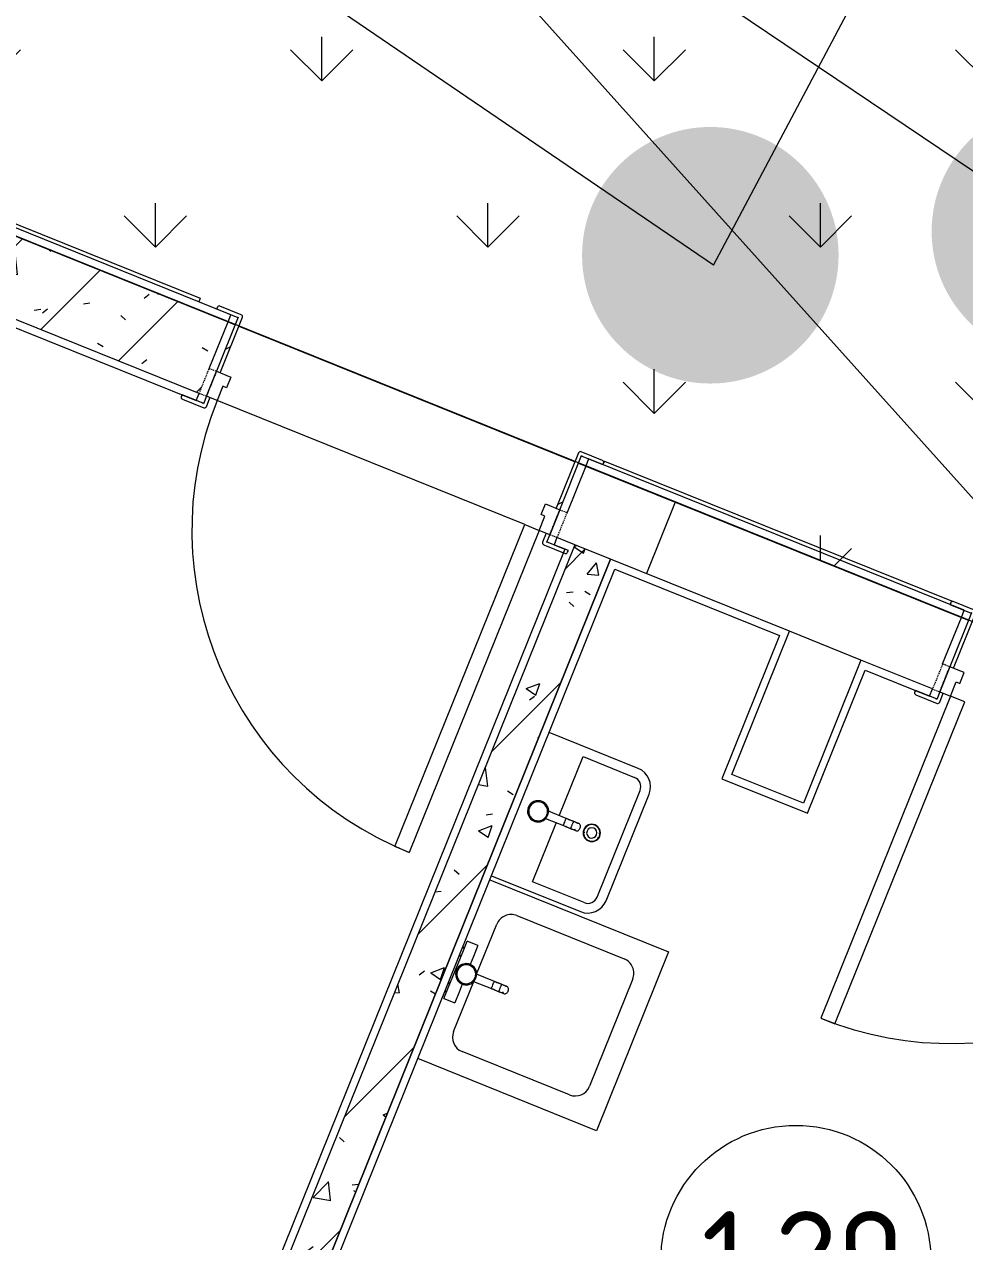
# Model space of a CAD drawing. Header units: millimetres. Extents: x -584918 to 2941280, y 3000189 to 4229862.
# Drawn here: x 209483 to 211921, y 3665763 to 3668918 of the extents above; entities that cross this region are included whole.
import ezdxf

# ---------------------------------------------------------------- set-up
doc = ezdxf.new("R2010")
doc.units = ezdxf.units.MM
doc.linetypes.add('ASVP_Невидимые', pattern=[5, 3, -2])
for name, color, linetype, lineweight in [('Двери', 7, 'Continuous', 0), ('Марки помещений', 7, 'Continuous', 0), ('Обобщенные модели', 7, 'Continuous', 0), ('Перекрытие', 7, 'Continuous', 0), ('Сантехника', 7, 'Continuous', 0), ('Стены внутренние', 7, 'Continuous', 0), ('Стены несущие', 7, 'Continuous', 0), ('Стены отделка', 7, 'Continuous', 0), ('экспертиза ДУ', 1, 'Continuous', 0), ('экспертиза ДУ пояснения', 6, 'Continuous', 0), ('экспертиза условные обозначения', 1, 'Continuous', 0)]:
    doc.layers.add(name, color=color, linetype=linetype, lineweight=lineweight)
doc.styles.add('GOST Common_2', font='', dxfattribs={"height": 500})
doc.styles.get('GOST Common_2').set_extended_font_data('GOST Common')
pattern_1 = [(45, (192051.36, 3643581.32), (-141.4214, 141.4214), [])]
pattern_2 = [(50, (192051.36, 3643581.32), (364.368, -31.8783), [38.1, -419.1]), (355, (192051.36, 3643581.3), (-70.486, 382.1133), [30.48, -335.28]), (100.451, (192081.73, 3643578.66), (293.885, 350.2334), [32.38, -356.18]), (46.184, (192051.36, 3643682.9), (542.1585, -84.086), [57.15, -628.65]), (96.636, (192096.54, 3643675.9), (474.805, 494.855), [48.57, -534.27]), (351.184, (192051.36, 3643682.9), (474.81, 494.85), [45.72, -502.92]), (21, (192102.16, 3643657.52), (303.2285, -204.5305), [38.1, -419.1]), (326, (192102.16, 3643657.5), (123.604, 368.376), [30.48, -335.28]), (71.451, (192127.43, 3643640.47), (426.834, 163.8427), [32.38, -356.18]), (37.5, (192051.36, 3643581.32), (6.17665, 169.11015), [16.764, -314.452, 16.764, -323.596, -336.55]), (37.5, (192051.36, 3643581.32), (6.17665, 169.11015), [-671.576, 16.764, -319.786]), (7.5, (192051.36, 3643581.32), (133.6389, 200.3615), [16.764, -177.292, 16.764, -306.832, -128.27]), (7.5, (192051.36, 3643581.32), (133.6389, 200.3615), [-517.652, 16.764, -111.506]), (327.5, (191938.08, 3643581.32), (271.1818, -11.45836), [16.764, -110.236, 16.764, -379.476, -525.78]), (327.5, (191938.08, 3643581.32), (271.1818, -11.45836), [-523.24, 16.764, -509.016]), (317.5, (191887.28, 3643581.32), (296.2585, 50.8528), [16.764, -148.336, 16.764, -246.38, -373.38]), (317.5, (191887.28, 3643581.32), (296.2585, 50.8528), [-428.244, 16.764, -356.616])]

# ---------------------------------------------------------------- blocks, each defined once
blk = doc.blocks.new('VK_02_Мойка - Рукомойник-V177-АР Этаж 01')
at = {"layer": 'Сантехника', "color": 253, "true_color": 0xaaaaaa}
for p, q in [((-200, 0), (-200, -249)), ((200, -249), (200, 0)), ((-175, -249), (-175, -105)), ((-175, -105), (-10.8, -105)), ((9.9, -105), (175, -105)), ((175, -105), (175, -249)), ((-149, -275), (149, -275)), ((-149, -300), (149, -300))]:
    blk.add_line(p, q, dxfattribs=at)
for centre, radius, start, end in [((-149, -249), 51, 180, 270), ((-149, -249), 26, 180, 270), ((149, -249), 26, 270, 360), ((149, -249), 51, 270, 360)]:
    blk.add_arc(centre, radius, start, end, dxfattribs=at)
blk = doc.blocks.new('МС_03-03_Смеситель_Однокрановый - МС_03-03_Смеситель_Однокрановый-V178-АР Этаж 01')
at = {"layer": 'Сантехника', "color": 253, "true_color": 0xaaaaaa}
for p, q in [((-10, -24.6), (-10, -74.6)), ((10, -74.6), (10, -24.6)), ((-10, -74.6), (-10, -94.6)), ((-10, -74.6), (-10, -80.8)), ((-10, -83.3), (-10, -98.3)), ((-10, -94.6), (-9.9, -94.6)), ((10, -94.6), (10, -74.6)), ((10, -80.8), (10, -74.9)), ((10, -98.3), (10, -83.3)), ((-10, -108.1), (-10, -109.9)), ((10, -109.9), (10, -108.1))]:
    blk.add_line(p, q, dxfattribs=at)
at = {"layer": 'Сантехника', "color": 253, "true_color": 0xaaaaaa, "flags": 128}
for points in [[(-10, -83.3), (-10, -82), (-10, -80.8)], [(-10, -80.8), (-10, -82), (-10, -83.3)], [(9.9, -94.6), (9.5, -94.6), (8.9, -94.6), (8.1, -94.6), (7.1, -94.6), (5.9, -94.6), (4.5, -94.6), (3.1, -94.6), (1.6, -94.6), (0, -94.6), (-1.6, -94.6), (-3.1, -94.6), (-4.5, -94.6), (-5.9, -94.6), (-7.1, -94.6), (-8.1, -94.6), (-8.9, -94.6), (-9.5, -94.6), (-9.9, -94.6), (-10, -94.6)], [(10, -80.8), (10, -82), (10, -83.3)], [(10, -83.3), (10, -82), (10, -80.8)], [(-10, -108.1), (-10, -104.4), (-10, -98.3)], [(-10, -98.3), (-10, -104.4), (-10, -108.1)], [(-7, -104.8), (-8.1, -105.7), (-9.1, -107), (-9.8, -108.4), (-10, -109.9)], [(-10, -109.9), (-9.8, -111.5), (-9.1, -112.9), (-8.1, -114.2), (-6.7, -115.3), (-5, -116.2), (-3.1, -116.8), (-1, -117.2), (1, -117.2), (3.1, -116.8), (5, -116.2), (6.7, -115.3), (8.1, -114.2), (9.1, -112.9), (9.8, -111.5), (10, -109.9)], [(10, -109.9), (9.8, -108.4), (9.1, -107), (9, -106.7)], [(10, -98.3), (10, -104.4), (10, -108.1)], [(10, -108.1), (10, -104.4), (10, -98.3)]]:
    blk.add_lwpolyline(points, dxfattribs=at)
at = {"layer": 'Сантехника', "color": 253, "true_color": 0xaaaaaa}
for radius, start, end in [(27.5, 360, 180), (27.5, 165, 180), (27.5, 180, 248.3704), (27.5, 180, 198.023), (27.5, 143.312, 156.6878), (24.5, 360, 180), (24.5, 180, 360), (27.5, 101.9769, 138.0229), (27.5, 83.3119, 96.6877), (27.5, 41.9768, 78.0228), (27.5, 23.3117, 36.6875), (27.5, 0, 18.0226), (27.5, 203.3122, 216.688), (27.5, 221.9771, 248.4991), (27.5, 291.6291, 360), (27.5, 291.5009, 318.0232), (27.5, 323.3125, 336.6883), (27.5, 345, 360)]:
    blk.add_arc((0, 0), radius, start, end, dxfattribs=at)
for points, knots in [([(10, -24.6), (9.8, -24.6), (9.5, -24.6), (9, -24.7), (8.6, -24.8), (8.4, -24.9), (8, -25), (7.4, -25.1), (6.7, -25.3), (6.2, -25.4), (5.9, -25.4), (5.4, -25.5), (4.7, -25.6), (3.7, -25.8), (2.6, -25.9), (0.8, -26), (-0.8, -26), (-2.5, -25.9), (-3.5, -25.8), (-4.4, -25.7), (-5, -25.6), (-5.5, -25.5), (-5.9, -25.4), (-6.2, -25.4), (-6.4, -25.3), (-6.6, -25.3), (-7, -25.2), (-7.5, -25.1), (-8, -25), (-8.3, -24.9), (-8.6, -24.8), (-8.8, -24.8), (-9.1, -24.7), (-9.4, -24.6), (-9.7, -24.6), (-9.9, -24.6), (-10, -24.6)], [-1, -1, -1, -1, -0.958333, -0.916667, -0.895833, -0.885417, -0.875, -0.833333, -0.791667, -0.78125, -0.770833, -0.75, -0.708333, -0.666667, -0.611111, -0.555556, -0.444444, -0.388889, -0.333333, -0.305556, -0.277778, -0.25, -0.236111, -0.222222, -0.215278, -0.208333, -0.194444, -0.166667, -0.138889, -0.125, -0.111111, -0.097222, -0.083333, -0.055556, -0.027778, 0, 0, 0, 0]), ([(-9.9, -74.6), (-9.8, -74.6), (-9.5, -74.5), (-8.9, -74.5), (-8.1, -74.4), (-7.1, -74.4), (-5.5, -74.3), (-2.2, -74.2), (3.3, -74.2), (7.7, -74.4), (9.4, -74.5), (9.8, -74.6), (9.9, -74.6)], [0.05, 0.05, 0.05, 0.05, 0.1, 0.15, 0.2, 0.25, 0.3, 0.4, 0.6, 0.8, 0.9, 0.95, 0.95, 0.95, 0.95])]:
    blk.add_open_spline(points, degree=3, knots=knots, dxfattribs=at)
blk = doc.blocks.new('МС_03-04_Сифон_Бутылочный - Для умывальника_Гофрированный выпуск_DN1-V179-АР Этаж 01')
at = {"layer": 'Сантехника', "color": 253, "true_color": 0xaaaaaa}
for radius, start, end in [(22.5, 0, 180), (22.5, 180, 0), (21.5, 0, 180), (21.5, 180, 0), (20, 158.285, 164.9916), (13.3, 0, 180), (13.3, 180, 0), (20, 15.0084, 21.715), (20, 195.0084, 201.715), (20, 338.285, 344.9916)]:
    blk.add_arc((0, 0), radius, start, end, dxfattribs=at)
blk = doc.blocks.new('VK_02_Поддон_ПУИ_ - VK_02_Поддон_ПУИ_-1170925-АР Этаж 01')
at = {"layer": 'Сантехника', "color": 253, "true_color": 0xaaaaaa}
for p, q in [((-250, -500), (-250, 0)), ((-60, 0), (-60, -5)), ((250, 0), (250, -500)), ((-80, -5), (-80, -35)), ((-80, -5), (-50, -5)), ((-62.5, 0), (-62.5, -5)), ((-50, -5), (50, -5)), ((-40, -5), (-40, 0)), ((-37.5, -5), (-37.5, 0)), ((37.5, 0), (37.5, -5)), ((40, 0), (40, -5)), ((50, -5), (80, -5)), ((60, -5), (60, 0)), ((62.5, -5), (62.5, 0)), ((80, -35), (80, -5)), ((-150, -60), (-10, -60)), ((-50, -35), (-80, -35)), ((-27.5, -35), (-50, -35)), ((-10, -59.6), (-10, -109.6)), ((10, -109.6), (10, -59.6)), ((10, -60), (150, -60)), ((50, -35), (27.5, -35)), ((80, -35), (50, -35)), ((-190, -400), (-190, -100)), ((-10, -109.6), (-10, -129.6)), ((-10, -110.1), (-10, -115.8)), ((-10, -118.3), (-10, -133.3)), ((10, -129.6), (10, -109.6)), ((10, -115.8), (10, -109.6)), ((10, -133.3), (10, -118.3)), ((190, -100), (190, -400)), ((-10, -129.6), (-9.9, -129.6)), ((-10, -143.1), (-10, -144.9)), ((10, -144.9), (10, -143.1)), ((150, -440), (-150, -440)), ((250, -500), (-250, -500))]:
    blk.add_line(p, q, dxfattribs=at)
at = {"layer": 'Сантехника', "color": 253, "true_color": 0xaaaaaa, "flags": 128}
for points in [[(-10, -118.3), (-10, -117), (-10, -115.8)], [(-10, -115.8), (-10, -117), (-10, -118.3)], [(10, -115.8), (10, -117), (10, -118.3)], [(10, -118.3), (10, -117), (10, -115.8)], [(9.9, -129.6), (9.5, -129.6), (8.9, -129.6), (8.1, -129.6), (7.1, -129.6), (5.9, -129.6), (4.5, -129.6), (3.1, -129.6), (1.6, -129.6), (0, -129.6), (-1.6, -129.6), (-3.1, -129.6), (-4.5, -129.6), (-5.9, -129.6), (-7.1, -129.6), (-8.1, -129.6), (-8.9, -129.6), (-9.5, -129.6), (-9.9, -129.6), (-10, -129.6)], [(-10, -143.1), (-10, -139.4), (-10, -133.3)], [(-10, -133.3), (-10, -139.4), (-10, -143.1)], [(-7, -139.8), (-8.1, -140.7), (-9.1, -142), (-9.8, -143.4), (-10, -144.9)], [(-10, -144.9), (-9.8, -146.5), (-9.1, -147.9), (-8.1, -149.2), (-6.7, -150.3), (-5, -151.2), (-3.1, -151.8), (-1, -152.2), (1, -152.2), (3.1, -151.8), (5, -151.2), (6.7, -150.3), (8.1, -149.2), (9.1, -147.9), (9.8, -146.5), (10, -144.9)], [(10, -144.9), (9.8, -143.4), (9.1, -142)], [(10, -133.3), (10, -139.4), (10, -143.1)], [(10, -143.1), (10, -139.4), (10, -133.3)]]:
    blk.add_lwpolyline(points, dxfattribs=at)
at = {"layer": 'Сантехника', "color": 253, "true_color": 0xaaaaaa}
for centre, radius, start, end in [((0, -35), 27.5, 360, 180), ((0, -35), 27.5, 165, 180), ((0, -35), 27.5, 143.312, 156.6878), ((0, -35), 24.5, 360, 180), ((0, -35), 27.5, 101.9769, 138.0229), ((0, -35), 27.5, 83.3119, 96.6877), ((0, -35), 27.5, 41.9768, 78.0228), ((0, -35), 27.5, 23.3117, 36.6875), ((0, -35), 27.5, 0, 18.0226), ((-150, -100), 40, 90, 180), ((0, -35), 27.5, 180, 248.3704), ((0, -35), 27.5, 180, 198.023), ((0, -35), 27.5, 203.3122, 216.688), ((0, -35), 24.5, 180, 360), ((0, -35), 27.5, 221.9771, 245.9047), ((0, -35), 27.5, 291.6291, 360), ((0, -35), 27.5, 291.5009, 318.0232), ((0, -35), 27.5, 323.3125, 336.6883), ((0, -35), 27.5, 345, 360), ((150, -100), 40, 360, 90), ((-150, -400), 40, 180, 270), ((150, -400), 40, 270, 0)]:
    blk.add_arc(centre, radius, start, end, dxfattribs=at)
for points, knots in [([(8.9, -59.8), (8.8, -59.8), (8.6, -59.8), (8.4, -59.9), (8, -60), (7.4, -60.1), (6.7, -60.3), (6.2, -60.4), (5.9, -60.4), (5.4, -60.5), (4.7, -60.6), (3.7, -60.8), (2.6, -60.9), (0.8, -61), (-0.8, -61), (-2.5, -60.9), (-3.5, -60.8), (-4.4, -60.7), (-5, -60.6), (-5.5, -60.5), (-5.9, -60.4), (-6.2, -60.4), (-6.4, -60.3), (-6.6, -60.3), (-7, -60.2), (-7.5, -60.1), (-8, -60), (-8.3, -59.9), (-8.6, -59.8), (-8.8, -59.8), (-9.1, -59.7), (-9.4, -59.6), (-9.7, -59.6), (-9.9, -59.6), (-10, -59.6)], [-0.9166667, -0.9166667, -0.9166667, -0.9166667, -0.8958333, -0.8854167, -0.875, -0.8333333, -0.7916667, -0.78125, -0.7708333, -0.75, -0.7083333, -0.6666667, -0.6111111, -0.5555556, -0.4444444, -0.3888889, -0.3333333, -0.3055556, -0.2777778, -0.25, -0.2361111, -0.2222222, -0.2152778, -0.2083333, -0.1944444, -0.1666667, -0.1388889, -0.125, -0.1111111, -0.0972222, -0.0833333, -0.0555556, -0.0277778, 0, 0, 0, 0]), ([(-9.9, -109.6), (-9.8, -109.6), (-9.5, -109.5), (-8.9, -109.5), (-8.1, -109.4), (-7.1, -109.4), (-5.5, -109.3), (-2.2, -109.2), (3.3, -109.2), (7.7, -109.4), (9.4, -109.5), (9.8, -109.6), (9.9, -109.6)], [0.05, 0.05, 0.05, 0.05, 0.1, 0.15, 0.2, 0.25, 0.3, 0.4, 0.6, 0.8, 0.9, 0.95, 0.95, 0.95, 0.95])]:
    blk.add_open_spline(points, degree=3, knots=knots, dxfattribs=at)
blk = doc.blocks.new('ВК_Домодедово_rvt-1-АР Этаж 01')
at = {"layer": 'Сантехника', "color": 253, "lineweight": 9, "true_color": 0xaaaaaa}
for name, p, rotation in [('VK_02_Мойка - Рукомойник-V177-АР Этаж 01', (18717.8, 23315.8), 68.05130091645765), ('МС_03-03_Смеситель_Однокрановый - МС_03-03_Смеситель_Однокрановый-V178-АР Этаж 01', (18764.2, 23297.1), 68.05130091645765), ('МС_03-04_Сифон_Бутылочный - Для умывальника_Гофрированный выпуск_DN1-V179-АР Этаж 01', (18903.3, 23241.1), 158.0513009164576), ('VK_02_Поддон_ПУИ_ - VK_02_Поддон_ПУИ_-1170925-АР Этаж 01', (18545.3, 22887.8), 68.05130091645758)]:
    blk.add_blockref(name, p, dxfattribs=dict(at, rotation=rotation))
blk = doc.blocks.new('ASVP_ДверьДеревянная_1 полотно - Входная_внутр_ 900х2000h_полотно_ Г Пр _850 в свету_-7724403-АР Этаж 01')
at = {"layer": 'Двери', "lineweight": 18}
for p, q in [((-450, 1000), (-410, 1000)), ((-450, 100), (-450, 1000)), ((-410, 1000), (-410, 100)), ((-480, 100), (-450, 100)), ((-480, 30), (-480, 100)), ((-410, 100), (-450, 100)), ((-450, 100), (-450, 60)), ((450, 100), (480, 100)), ((450, 60), (450, 100)), ((480, 100), (480, 30)), ((-450, 60), (-440, 60)), ((-440, 60), (-440, 30)), ((440, 60), (450, 60)), ((440, 30), (440, 60)), ((-440, 30), (-480, 30)), ((480, 30), (440, 30))]:
    blk.add_line(p, q, dxfattribs=at)
at = {"layer": 'Двери', "linetype": 'ASVP_Невидимые', "lineweight": 18}
for p, q in [((-500, 100), (-480, 100)), ((-500, 30), (-500, 100)), ((-480, 100), (-480, 30)), ((480, 100), (500, 100)), ((480, 30), (480, 100)), ((500, 100), (500, 30)), ((-480, 30), (-500, 30)), ((500, 30), (480, 30))]:
    blk.add_line(p, q, dxfattribs=at)
at = {"layer": 'Двери'}
blk.add_arc((-450, 100), 900, 0, 90, dxfattribs=at)
blk = doc.blocks.new('ASVP_НАЛИЧНИК МДФ_Двери - Наличник дверной МДФ-7487697-АР Этаж 01')
at = {"layer": 'Обобщенные модели'}
h = blk.add_hatch(dxfattribs=at)
h.set_pattern_fill('FP_16', color=256, style=0, pattern_type=2)
h.set_pattern_definition([(58.819, (7977.38, 29069.885), (-847.5705, -1239.66265), [208.25, -1874.25]), (48.514, (7698.89, 29092.37), (230.6314, 541.9913), [465.661, -465.661]), (40.384, (7621.05, 29285.53), (616.941, 697.6711), [263.418, -1053.671])])
h.paths.add_polyline_path([(-480, 150), (-481, 0), (-540, 0), (-540, -5), (-537.5, -9), (-535, -10), (-475, -10), (-471.5, -8.5), (-470, -5), (-470, 150)])
h.paths.add_polyline_path([(470, 150), (470, -5), (471.5, -8.5), (475, -10), (535, -10), (538.5, -8.5), (540, -5), (540, 0), (480, -1), (480, 150)])
for p, q in [((-480, 150), (-480, -1)), ((-470, -5), (-470, 150)), ((470, 150), (470, -5)), ((480, -1), (480, 150)), ((-481, 0), (-540, 0)), ((-540, 0), (-540, -5)), ((-481, -1), (-481, 0)), ((540, 0), (481, 0)), ((481, 0), (481, -1)), ((540, -5), (540, 0)), ((-535, -10), (-475, -10)), ((-480, -1), (-481, -1)), ((475, -10), (535, -10)), ((481, -1), (480, -1))]:
    blk.add_line(p, q, dxfattribs=at)
for centre, start, end in [((-535, -5), 180, 270), ((-475, -5), 270, 360), ((475, -5), 180, 270), ((535, -5), 270, 360)]:
    blk.add_arc(centre, 5, start, end, dxfattribs=at)
blk = doc.blocks.new('ASVP_НАЛИЧНИК МДФ_Двери - Наличник дверной МДФ-7487696-АР Этаж 01')
at = {"layer": 'Обобщенные модели'}
for p, q in [((-480, 20), (-480, -1)), ((-470, -5), (-470, 20)), ((470, 20), (470, -5)), ((480, -1), (480, 20)), ((-481, 0), (-540, 0)), ((-540, 0), (-540, -5)), ((-535, -10), (-475, -10)), ((-481, -1), (-481, 0)), ((-480, -1), (-481, -1)), ((475, -10), (535, -10)), ((481, -1), (480, -1)), ((540, 0), (481, 0)), ((481, 0), (481, -1)), ((540, -5), (540, 0))]:
    blk.add_line(p, q, dxfattribs=at)
for centre, start, end in [((-535, -5), 180, 270), ((-475, -5), 270, 360), ((475, -5), 180, 270), ((535, -5), 270, 360)]:
    blk.add_arc(centre, 5, start, end, dxfattribs=at)
blk = doc.blocks.new('ASVP_ДверьДеревянная_1 полотно - Входная_внутр_ 900х2000h_полотно_ Г Л _850 в свету_-7724394-АР Этаж 01')
at = {"layer": 'Двери', "lineweight": 18}
for p, q in [((450, 1000), (410, 1000)), ((410, 1000), (410, 100)), ((450, 100), (450, 1000)), ((-450, 100), (-480, 100)), ((-480, 100), (-480, 30)), ((-450, 60), (-450, 100)), ((410, 100), (450, 100)), ((480, 100), (450, 100)), ((450, 100), (450, 60)), ((480, 30), (480, 100)), ((-440, 60), (-450, 60)), ((-440, 30), (-440, 60)), ((450, 60), (440, 60)), ((440, 60), (440, 30)), ((-480, 30), (-440, 30)), ((440, 30), (480, 30))]:
    blk.add_line(p, q, dxfattribs=at)
at = {"layer": 'Двери', "linetype": 'ASVP_Невидимые', "lineweight": 18}
for p, q in [((-480, 100), (-500, 100)), ((-500, 100), (-500, 30)), ((-480, 30), (-480, 100)), ((500, 100), (480, 100)), ((480, 100), (480, 30)), ((500, 30), (500, 100)), ((-500, 30), (-480, 30)), ((480, 30), (500, 30))]:
    blk.add_line(p, q, dxfattribs=at)
at = {"layer": 'Двери'}
blk.add_arc((450, 100), 900, 90, 180, dxfattribs=at)
blk = doc.blocks.new('ASVP_НАЛИЧНИК МДФ_Двери - Наличник дверной МДФ-V50-АР Этаж 01')
at = {"layer": 'Обобщенные модели'}
h = blk.add_hatch(dxfattribs=at)
h.set_pattern_fill('FP_24', color=256, style=0, pattern_type=2)
h.set_pattern_definition([(58.819, (10027.38, 29069.885), (-847.5705, -1239.66265), [208.25, -1874.25]), (48.514, (9748.89, 29092.37), (230.6314, 541.9913), [465.661, -465.661]), (40.384, (9671.05, 29285.53), (616.941, 697.6711), [263.418, -1053.671])])
h.paths.add_polyline_path([(-480, 150), (-481, 0), (-540, 0), (-540, -5), (-537.5, -9), (-535, -10), (-475, -10), (-471.5, -8.5), (-470, -5), (-470, 150), (-471.8, 150)])
h.paths.add_polyline_path([(470, 150), (470, -5), (471.5, -8.5), (475, -10), (535, -10), (539, -7.5), (540, -5), (540, 0), (480, -1), (480, 150)])
for p, q in [((-480, 150), (-480, -1)), ((-470, -5), (-470, 150)), ((470, 150), (470, -5)), ((480, -1), (480, 150)), ((-481, 0), (-540, 0)), ((-540, 0), (-540, -5)), ((-481, -1), (-481, 0)), ((540, 0), (481, 0)), ((481, 0), (481, -1)), ((540, -5), (540, 0)), ((-535, -10), (-475, -10)), ((-480, -1), (-481, -1)), ((475, -10), (535, -10)), ((481, -1), (480, -1))]:
    blk.add_line(p, q, dxfattribs=at)
for centre, start, end in [((-535, -5), 180, 270), ((-475, -5), 270, 360), ((475, -5), 180, 270), ((535, -5), 270, 360)]:
    blk.add_arc(centre, 5, start, end, dxfattribs=at)
blk = doc.blocks.new('ASVP_НАЛИЧНИК МДФ_Двери - Наличник дверной МДФ-V51-АР Этаж 01')
at = {"layer": 'Обобщенные модели'}
for p, q in [((-480, 20), (-480, -1)), ((-470, -5), (-470, 20)), ((470, 20), (470, -5)), ((480, -1), (480, 20)), ((-481, 0), (-540, 0)), ((-540, 0), (-540, -5)), ((-535, -10), (-475, -10)), ((-481, -1), (-481, 0)), ((-480, -1), (-481, -1)), ((475, -10), (535, -10)), ((481, -1), (480, -1)), ((540, 0), (481, 0)), ((481, 0), (481, -1)), ((540, -5), (540, 0))]:
    blk.add_line(p, q, dxfattribs=at)
for centre, start, end in [((-535, -5), 180, 270), ((-475, -5), 270, 360), ((475, -5), 180, 270), ((535, -5), 270, 360)]:
    blk.add_arc(centre, 5, start, end, dxfattribs=at)
blk = doc.blocks.new('ASVP_Марка_Помещение_ДваЗначения - Номер Площадь-685795-АР Этаж 01')
at = {"layer": 'Марки помещений'}
blk.add_circle((0, 0), 3.5, dxfattribs=at)

msp = doc.modelspace()

# ---------------------------------------------------------------- hatches: boundary and pattern name
at = {"layer": 'Стены внутренние'}
h = msp.add_hatch(dxfattribs=at)
h.set_pattern_fill('FP_1', color=256, style=0, pattern_type=2)
h.set_pattern_definition(pattern_1)
h.paths.add_polyline_path([(209936.772, 3667961.764), (210011.528, 3668147.268), (208759.377, 3668651.866), (208684.622, 3668466.362), (209929.297, 3667964.776)])
h = msp.add_hatch(dxfattribs=at)
h.set_pattern_fill('FP_2', color=256, style=0, pattern_type=2)
h.set_pattern_definition(pattern_2)
h.paths.add_polyline_path([(209936.772, 3667961.764), (210011.528, 3668147.268), (208759.377, 3668651.866), (208684.622, 3668466.362), (209929.297, 3667964.776)])
h = msp.add_hatch(dxfattribs=at)
h.set_pattern_fill('FP_1', color=256, style=0, pattern_type=2)
h.set_pattern_definition(pattern_1)
h.paths.add_polyline_path([(209657.825, 3664192.853), (211003.419, 3667531.921), (210910.667, 3667569.299), (209565.073, 3664230.231), (209602.45, 3664215.168)])
h = msp.add_hatch(dxfattribs=at)
h.set_pattern_fill('FP_2', color=256, style=0, pattern_type=2)
h.set_pattern_definition(pattern_2)
h.paths.add_polyline_path([(209657.825, 3664192.853), (211003.419, 3667531.921), (210910.667, 3667569.299), (209565.073, 3664230.231), (209602.45, 3664215.168)])
at = {"layer": 'экспертиза ДУ', "lineweight": 0}
h = msp.add_hatch(color=30, dxfattribs=at)
edge = h.paths.add_edge_path()
edge.add_arc((212168.428, 3668381.844), 332.544, 0, 360)
h = msp.add_hatch(color=5, dxfattribs=at)
edge = h.paths.add_edge_path()
edge.add_arc((211262.007, 3668319.886), 332.544, 0, 360)
at = {"layer": 'экспертиза условные обозначения'}
h = msp.add_hatch(dxfattribs=at)
h.set_pattern_fill('GRASS', color=3, scale=24)
h.set_pattern_definition([(90, (131802.37, 3455831.77), (-431.0523, 431.0523), [114.3, -747.8046]), (45, (131802.4, 3455831.8), (-431.0523, 431.0523), [114.3, -495.3]), (135, (131802.4, 3455831.8), (-431.0523, -431.0523), [114.3, -495.3])])
h.paths.add_polyline_path([(207374.352, 3670828.074), (218226.323, 3666454.892), (217665.658, 3665063.613), (208204.965, 3668876.131), (205065.245, 3661084.973), (203673.966, 3661645.637)])
h = msp.add_hatch(dxfattribs=at)
h.set_pattern_fill('GRASS', color=3, scale=24)
h.set_pattern_definition([(90, (151357.9, 3544478.35), (-431.0523, 431.0523), [114.3, -747.8046]), (45, (151357.9, 3544478.35), (-431.0523, 431.0523), [114.3, -495.3]), (135, (151357.9, 3544478.35), (-431.0523, -431.0523), [114.3, -495.3])])
edge = h.paths.add_edge_path()
edge.add_line((191275.023, 3666425.751), (199307.782, 3663189.515))
edge.add_line((199307.782, 3663189.515), (201023.692, 3662498.029))
edge.add_line((201023.692, 3662498.029), (214294.534, 3657150.078))
edge.add_line((214294.534, 3657150.078), (213584.359, 3655387.792))
edge.add_line((213584.359, 3655387.792), (213584.359, 3653330.649))
edge.add_line((213584.359, 3653330.649), (212084.359, 3653330.649))
edge.add_line((212084.359, 3653330.649), (212084.359, 3655992.269))
edge.add_line((212084.359, 3655992.269), (207884.359, 3657684.807))
edge.add_line((207884.359, 3657684.807), (207884.359, 3657630.649))
edge.add_line((207884.359, 3657630.649), (206534.359, 3657630.649))
edge.add_line((206534.359, 3657630.649), (206534.359, 3658228.836))
edge.add_line((206534.359, 3658228.836), (205040.972, 3658830.649))
edge.add_line((205040.972, 3658830.649), (202859.184, 3658830.649))
edge.add_line((202859.184, 3658830.649), (202859.184, 3659708.335))
edge.add_line((202859.184, 3659708.335), (201294.061, 3660338.598))
edge.add_line((201294.061, 3660338.598), (198943.875, 3661282.016))
edge.add_arc((198634.359, 3660226.459), 1100, 73.65753, 174.564886)
edge.add_line((197539.305, 3660330.649), (194784.359, 3660330.649))
edge.add_line((194784.359, 3660330.649), (194784.359, 3662963.911))
edge.add_line((194784.359, 3662963.911), (190564.848, 3664663.465))
edge.add_line((190564.848, 3664663.465), (191275.023, 3666425.751))

# ---------------------------------------------------------------- linework, layer by layer
at = {"layer": 'Перекрытие'}
for p, q in [((210011.528, 3668147.268), (210030.078, 3668139.792)), ((210039.353, 3668136.054), (210911.221, 3667784.705)), ((210780.815, 3667621.627), (209983.148, 3667943.075)), ((210920.496, 3667780.967), (210939.047, 3667773.491)), ((211912.941, 3667381.026), (211931.492, 3667373.551))]:
    msp.add_line(p, q, dxfattribs=at)
at = {"layer": 'Стены внутренние'}
for p, q in [((208186.254, 3668915.17), (209939.264, 3668208.733)), ((209939.264, 3668208.733), (209935.526, 3668199.458)), ((210939.047, 3667773.491), (210890.456, 3667652.914)), ((210987.361, 3667786.366), (210985.492, 3667781.728)), ((210987.361, 3667786.366), (211887.054, 3667423.803)), ((211170.926, 3667680.047), (211096.171, 3667494.543)), ((211887.054, 3667423.803), (211885.185, 3667419.165)), ((211864.35, 3667260.449), (211912.941, 3667381.026)), ((211652.682, 3667270.278), (211467.179, 3667345.033))]:
    msp.add_line(p, q, dxfattribs=at)
at = {"layer": 'Стены несущие'}
for p, q in [((208759.377, 3668651.866), (210011.528, 3668147.268)), ((209936.772, 3667961.764), (208684.622, 3668466.362)), ((209962.937, 3668026.69), (210011.528, 3668147.268)), ((210910.667, 3667569.299), (209602.45, 3664322.983)), ((211003.419, 3667531.921), (210910.667, 3667569.299)), ((209695.202, 3664285.605), (211003.419, 3667531.921))]:
    msp.add_line(p, q, dxfattribs=at)
at = {"layer": 'Стены отделка'}
for p, q in [((210019.003, 3668165.818), (208191.791, 3668902.157)), ((208231.937, 3668627.224), (209929.297, 3667943.213)), ((210011.528, 3668147.268), (210019.003, 3668165.818)), ((209929.297, 3667943.213), (209936.772, 3667961.764)), ((210946.522, 3667792.042), (210939.047, 3667773.491)), ((210939.047, 3667773.491), (211912.941, 3667381.026)), ((211920.417, 3667399.577), (210946.522, 3667792.042)), ((210864.291, 3667587.988), (210856.816, 3667569.437)), ((210910.667, 3667569.299), (210864.291, 3667587.988)), ((210884.641, 3667558.224), (209591.375, 3664349.009)), ((210856.816, 3667569.437), (210884.641, 3667558.224)), ((210910.667, 3667569.299), (210910.667, 3667569.299)), ((211003.419, 3667531.921), (209695.202, 3664285.605)), ((211467.179, 3667345.033), (211003.419, 3667531.921)), ((209721.228, 3664296.68), (211014.494, 3667505.895)), ((211014.494, 3667505.895), (211441.153, 3667333.958)), ((211912.941, 3667381.026), (211920.417, 3667399.577)), ((211441.153, 3667333.958), (211291.642, 3666962.951)), ((211317.668, 3666974.025), (211467.179, 3667345.033)), ((211652.682, 3667270.278), (211503.172, 3666899.27)), ((211838.186, 3667195.522), (211652.682, 3667270.278)), ((211514.247, 3666873.244), (211663.757, 3667244.252)), ((211663.757, 3667244.252), (211830.711, 3667176.972)), ((211830.711, 3667176.972), (211838.186, 3667195.522)), ((211291.642, 3666962.951), (211514.247, 3666873.244)), ((211503.172, 3666899.27), (211317.668, 3666974.025))]:
    msp.add_line(p, q, dxfattribs=at)
at = {"layer": 'экспертиза ДУ'}
for points in [[(215439.194, 3663794.928), (150067.279, 3736608.128)], [(211270.319, 3668294.075), (127557.279, 3725348.128)], [(127557.279, 3725348.128), (212170.717, 3668385.589)]]:
    msp.add_lwpolyline(points, dxfattribs=at)
at = {"layer": 'экспертиза ДУ пояснения'}
msp.add_lwpolyline([(211270.319, 3668294.075), (233485.223, 3710244.841)], dxfattribs=at)
at = {"layer": 'экспертиза условные обозначения', "color": 3}
msp.add_lwpolyline([(207374.352, 3670828.074), (218226.323, 3666454.892), (217665.658, 3665063.613), (208204.965, 3668876.131), (205065.245, 3661084.973), (203673.966, 3661645.637), (207374.352, 3670828.074)], dxfattribs=at)

# ---------------------------------------------------------------- block references
msp.add_blockref('ВК_Домодедово_rvt-1-АР Этаж 01', (192051.361, 3643581.316))
at = {"layer": 'Двери', "rotation": 158.0513009164568}
for name, p in [('ASVP_ДверьДеревянная_1 полотно - Входная_внутр_ 900х2000h_полотно_ Г Пр _850 в свету_-7724403-АР Этаж 01', (210437.909, 3667867.628)), ('ASVP_ДверьДеревянная_1 полотно - Входная_внутр_ 900х2000h_полотно_ Г Л _850 в свету_-7724394-АР Этаж 01', (212339.323, 3667101.386))]:
    msp.add_blockref(name, p, dxfattribs=at)
at = {"layer": 'Марки помещений', "xscale": 99.99999999999993, "yscale": 99.99999999999993, "zscale": 99.99999999999993}
msp.add_blockref('ASVP_Марка_Помещение_ДваЗначения - Номер Площадь-685795-АР Этаж 01', (211483.805, 3665714.329), dxfattribs=at)
at = {"layer": 'Обобщенные модели'}
for name, p, rotation in [('ASVP_НАЛИЧНИК МДФ_Двери - Наличник дверной МДФ-7487697-АР Этаж 01', (210482.763, 3667978.93), 158.0513009164568), ('ASVP_НАЛИЧНИК МДФ_Двери - Наличник дверной МДФ-7487696-АР Этаж 01', (210393.056, 3667756.325), 338.0513009164566), ('ASVP_НАЛИЧНИК МДФ_Двери - Наличник дверной МДФ-V50-АР Этаж 01', (212384.176, 3667212.688), 158.0513009164568), ('ASVP_НАЛИЧНИК МДФ_Двери - Наличник дверной МДФ-V51-АР Этаж 01', (212294.47, 3666990.084), 338.0513009164566)]:
    msp.add_blockref(name, p, dxfattribs=dict(at, rotation=rotation))

# ---------------------------------------------------------------- texts
at = {"layer": 'Марки помещений', "insert": (211238.998, 3665842.054), "char_height": 250, "width": 606.07575, "attachment_point": 1, "style": 'GOST Common_2'}
msp.add_mtext('1.29', dxfattribs=at)

doc.saveas('drawing.dxf')
